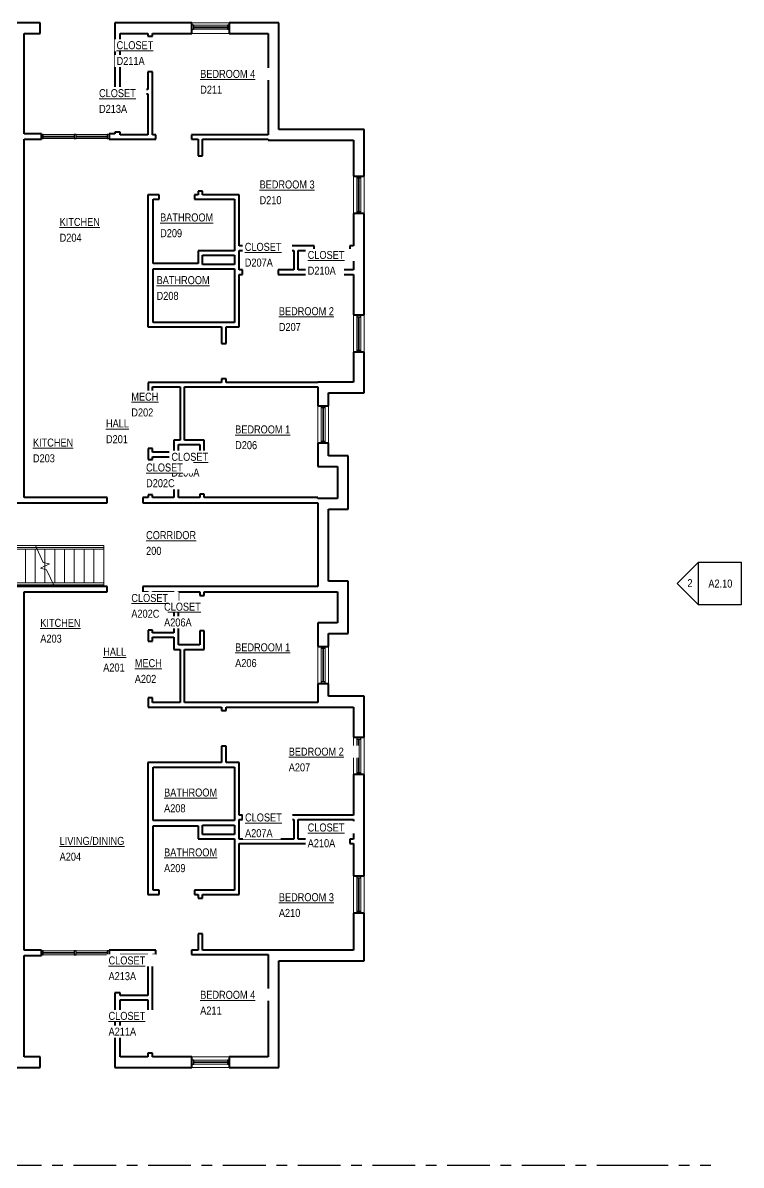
# Model space of a CAD drawing. Header units: inches. Extents: x -1455 to 118, y -1419 to 111.
# Drawn here: x -689 to 118, y -1174 to 111 of the extents above; entities that cross this region are included whole.
import ezdxf

# ---------------------------------------------------------------- set-up
doc = ezdxf.new("R2010")
doc.units = ezdxf.units.IN
doc.header["$MEASUREMENT"] = 0
doc.linetypes.add('Grid Line', pattern=[84, 48, -12, 12, -12])
for name, color, linetype, lineweight in [('A-AREA-IDEN', 2, 'Continuous', 9), ('A-FLOR-HRAL', 11, 'Continuous', 9), ('A-GLAZ-CURT', 52, 'Continuous', 9), ('A-GLAZ-CWMG', 51, 'Continuous', 9), ('A-WALL', 113, 'Continuous', 15), ('G-ANNO-SYMB', 111, 'Continuous', 9), ('I-WALL', 2, 'Continuous', 15), ('S-GRID', 1, 'Continuous', 9), ('S-STRS', 31, 'Continuous', 9), ('S-STRS-MBND', 31, 'Continuous', 9)]:
    doc.layers.add(name, color=color, linetype=linetype, lineweight=lineweight)
doc.styles.add('Arial Narrow', font='ARIALN.TTF', dxfattribs={"height": 9})

# ---------------------------------------------------------------- blocks, each defined once
blk = doc.blocks.new('System Panel - zGlazed-5155011-LEVEL 2')
at = {"layer": 'A-GLAZ-CURT', "lineweight": 15}
for p, q in [((17.5, 0.5), (-17.5, 0.5)), ((-17.5, 0.5), (-17.5, -0.5)), ((17.5, -0.5), (17.5, 0.5)), ((-17.5, -0.5), (17.5, -0.5))]:
    blk.add_line(p, q, dxfattribs=at)
blk = doc.blocks.new('Rectangular Mullion - 4 1_2_ x 2_ Rectangular_CE_-5154998-LEVEL 2')
at = {"layer": 'A-GLAZ-CWMG'}
for p, q in [((-631.1, -932.9), (-666.1, -932.9)), ((-631.1, -937.4), (-666.1, -937.4))]:
    blk.add_line(p, q, dxfattribs=at)
blk = doc.blocks.new('Rectangular Mullion - 4 1_2_ x 2_ Rectangular_CE_-5155012-LEVEL 2')
at = {"layer": 'A-GLAZ-CWMG', "lineweight": 25}
for p, q in [((-2, 2.25), (0, 2.25)), ((-2, -2.25), (-2, 2.25)), ((0, 2.25), (0, -2.25)), ((0, -2.25), (-2, -2.25))]:
    blk.add_line(p, q, dxfattribs=at)
blk = doc.blocks.new('Rectangular Mullion - 4 1_2_ x 2_ Rectangular_CE_-5155013-LEVEL 2')
at = {"layer": 'A-GLAZ-CWMG', "lineweight": 25}
for p, q in [((0, 2.25), (-2, 2.25)), ((-2, 2.25), (-2, -2.25)), ((0, -2.25), (0, 2.25)), ((-2, -2.25), (0, -2.25))]:
    blk.add_line(p, q, dxfattribs=at)
blk = doc.blocks.new('Rectangular Mullion - 4 1_2_ x 2_ Rectangular_CE_-5155010-LEVEL 2')
at = {"layer": 'A-GLAZ-CWMG', "lineweight": 25}
for p, q in [((-1, 2.25), (1, 2.25)), ((-1, -2.25), (-1, 2.25)), ((1, 2.25), (1, -2.25)), ((1, -2.25), (-1, -2.25))]:
    blk.add_line(p, q, dxfattribs=at)
blk = doc.blocks.new('System Panel - zGlazed-5155015-LEVEL 2')
at = {"layer": 'A-GLAZ-CURT', "lineweight": 15}
for p, q in [((17.5, 0.5), (-17.5, 0.5)), ((-17.5, 0.5), (-17.5, -0.5)), ((17.5, -0.5), (17.5, 0.5)), ((-17.5, -0.5), (17.5, -0.5))]:
    blk.add_line(p, q, dxfattribs=at)
blk = doc.blocks.new('Rectangular Mullion - 4 1_2_ x 2_ Rectangular_CE_-5155004-LEVEL 2')
at = {"layer": 'A-GLAZ-CWMG'}
for p, q in [((-754.6, -932.9), (-719.6, -932.9)), ((-754.6, -937.4), (-719.6, -937.4))]:
    blk.add_line(p, q, dxfattribs=at)
blk = doc.blocks.new('Rectangular Mullion - 4 1_2_ x 2_ Rectangular_CE_-5155016-LEVEL 2')
at = {"layer": 'A-GLAZ-CWMG', "lineweight": 25}
for p, q in [((-2, 2.25), (0, 2.25)), ((-2, -2.25), (-2, 2.25)), ((0, 2.25), (0, -2.25)), ((0, -2.25), (-2, -2.25))]:
    blk.add_line(p, q, dxfattribs=at)
blk = doc.blocks.new('Rectangular Mullion - 4 1_2_ x 2_ Rectangular_CE_-5155017-LEVEL 2')
at = {"layer": 'A-GLAZ-CWMG', "lineweight": 25}
for p, q in [((0, 2.25), (-2, 2.25)), ((-2, 2.25), (-2, -2.25)), ((0, -2.25), (0, 2.25)), ((-2, -2.25), (0, -2.25))]:
    blk.add_line(p, q, dxfattribs=at)
blk = doc.blocks.new('Rectangular Mullion - 4 1_2_ x 2_ Rectangular_CE_-5155014-LEVEL 2')
at = {"layer": 'A-GLAZ-CWMG', "lineweight": 25}
for p, q in [((-1, 2.25), (1, 2.25)), ((-1, -2.25), (-1, 2.25)), ((1, 2.25), (1, -2.25)), ((1, -2.25), (-1, -2.25))]:
    blk.add_line(p, q, dxfattribs=at)
blk = doc.blocks.new('Railing - Railing-5154644-LEVEL 2')
at = {"layer": 'A-FLOR-HRAL'}
for p, q in [((-774.1, -481.1), (-774.1, -479.1)), ((-673.9, -479.1), (-774.1, -479.1)), ((-673, -481.1), (-774.1, -481.1))]:
    blk.add_line(p, q, dxfattribs=at)
blk = doc.blocks.new('Railing - Railing-5154648-LEVEL 2')
at = {"layer": 'A-FLOR-HRAL'}
for p, q in [((-774.1, -521.1), (-774.1, -519.1)), ((-655.3, -519.1), (-774.1, -519.1)), ((-654.3, -521.1), (-774.1, -521.1))]:
    blk.add_line(p, q, dxfattribs=at)
blk = doc.blocks.new('Railing - Railing-5154659-LEVEL 2')
at = {"layer": 'A-FLOR-HRAL'}
for p, q in [((-673.9, -479.1), (-673, -481.1)), ((-598.1, -479.1), (-673.9, -479.1)), ((-598.1, -481.1), (-673, -481.1)), ((-598.1, -479.1), (-598.1, -481.1))]:
    blk.add_line(p, q, dxfattribs=at)
blk = doc.blocks.new('Railing - Railing-5154663-LEVEL 2')
at = {"layer": 'A-FLOR-HRAL'}
for p, q in [((-655.3, -519.1), (-654.3, -521.1)), ((-598.1, -519.1), (-655.3, -519.1)), ((-598.1, -521.1), (-654.3, -521.1)), ((-598.1, -519.1), (-598.1, -521.1))]:
    blk.add_line(p, q, dxfattribs=at)
blk = doc.blocks.new('System Panel - zGlazed-5155020-LEVEL 2')
at = {"layer": 'A-GLAZ-CURT', "lineweight": 15}
for p, q in [((19, 0.5), (-19, 0.5)), ((-19, 0.5), (-19, -0.5)), ((19, -0.5), (19, 0.5)), ((-19, -0.5), (19, -0.5))]:
    blk.add_line(p, q, dxfattribs=at)
blk = doc.blocks.new('Rectangular Mullion - 4 1_2_ x 2_ Rectangular_CE_-5155019-LEVEL 2')
at = {"layer": 'A-GLAZ-CWMG'}
for p, q in [((-458.9, -1055.9), (-496.9, -1055.9)), ((-458.9, -1060.4), (-496.9, -1060.4))]:
    blk.add_line(p, q, dxfattribs=at)
blk = doc.blocks.new('Rectangular Mullion - 4 1_2_ x 2_ Rectangular_CE_-5155021-LEVEL 2')
at = {"layer": 'A-GLAZ-CWMG', "lineweight": 25}
for p, q in [((-2, 2.25), (0, 2.25)), ((-2, -2.25), (-2, 2.25)), ((0, 2.25), (0, -2.25)), ((0, -2.25), (-2, -2.25))]:
    blk.add_line(p, q, dxfattribs=at)
blk = doc.blocks.new('Rectangular Mullion - 4 1_2_ x 2_ Rectangular_CE_-5155022-LEVEL 2')
at = {"layer": 'A-GLAZ-CWMG', "lineweight": 25}
for p, q in [((0, 2.25), (-2, 2.25)), ((-2, 2.25), (-2, -2.25)), ((0, -2.25), (0, 2.25)), ((-2, -2.25), (0, -2.25))]:
    blk.add_line(p, q, dxfattribs=at)
blk = doc.blocks.new('System Panel - zGlazed-5155025-LEVEL 2')
at = {"layer": 'A-GLAZ-CURT', "lineweight": 15}
for p, q in [((19, 0.5), (-19, 0.5)), ((-19, 0.5), (-19, -0.5)), ((19, -0.5), (19, 0.5)), ((-19, -0.5), (19, -0.5))]:
    blk.add_line(p, q, dxfattribs=at)
blk = doc.blocks.new('Rectangular Mullion - 4 1_2_ x 2_ Rectangular_CE_-5155024-LEVEL 2')
at = {"layer": 'A-GLAZ-CWMG'}
for p, q in [((-926.9, -1055.9), (-888.9, -1055.9)), ((-926.9, -1060.4), (-888.9, -1060.4))]:
    blk.add_line(p, q, dxfattribs=at)
blk = doc.blocks.new('Rectangular Mullion - 4 1_2_ x 2_ Rectangular_CE_-5155026-LEVEL 2')
at = {"layer": 'A-GLAZ-CWMG', "lineweight": 25}
for p, q in [((-2, 2.25), (0, 2.25)), ((-2, -2.25), (-2, 2.25)), ((0, 2.25), (0, -2.25)), ((0, -2.25), (-2, -2.25))]:
    blk.add_line(p, q, dxfattribs=at)
blk = doc.blocks.new('Rectangular Mullion - 4 1_2_ x 2_ Rectangular_CE_-5155027-LEVEL 2')
at = {"layer": 'A-GLAZ-CWMG', "lineweight": 25}
for p, q in [((0, 2.25), (-2, 2.25)), ((-2, 2.25), (-2, -2.25)), ((0, -2.25), (0, 2.25)), ((-2, -2.25), (0, -2.25))]:
    blk.add_line(p, q, dxfattribs=at)
blk = doc.blocks.new('Elevation - Detail Number_CE_-134675-LEVEL 2')
at = {"layer": 'G-ANNO-SYMB', "lineweight": 25}
for p, q in [((-0.25, -0.25), (-0.25, 0.25)), ((-0.25, 0.25), (0.25, 0.25)), ((0.25, 0.25), (0.25, -0.25)), ((0.25, -0.25), (-0.25, -0.25))]:
    blk.add_line(p, q, dxfattribs=at)
blk = doc.blocks.new('Elevation - Detail Number_CE_-46063-LEVEL 2')
at = {"layer": 'G-ANNO-SYMB', "lineweight": 25}
for p, q in [((0, 0.25), (-0.25, 0)), ((0.25, 0), (0, 0.25)), ((-0.25, 0), (0.25, 0))]:
    blk.add_line(p, q, dxfattribs=at)

msp = doc.modelspace()

# ---------------------------------------------------------------- linework, layer by layer
at = {"layer": 'A-WALL', "lineweight": 40}
for p, q in [((-669.4, 110.9), (-716.4, 110.9)), ((-669.4, 98.9), (-669.4, 110.9)), ((-498.9, 110.9), (-585.4, 110.9)), ((-585.4, 110.9), (-585.4, 27.9)), ((-498.9, 98.9), (-498.9, 110.9)), ((-401.4, 110.9), (-456.9, 110.9)), ((-456.9, 110.9), (-456.9, 98.9)), ((-401.4, -9.1), (-401.4, 110.9)), ((-687.6, 98.9), (-669.4, 98.9)), ((-687.6, -14.1), (-687.6, 98.9)), ((-579.4, 98.9), (-548.4, 98.9)), ((-579.4, 35.9), (-579.4, 98.9)), ((-543.4, 98.9), (-498.9, 98.9)), ((-456.9, 98.9), (-413.4, 98.9)), ((-413.4, 98.9), (-413.4, -15.1)), ((-585.4, 27.9), (-579.4, 27.9)), ((-579.4, 27.9), (-579.4, 30.9)), ((-585.4, -12.1), (-585.4, -14.1)), ((-579.4, -12.1), (-585.4, -12.1)), ((-579.4, -15.1), (-579.4, -12.1)), ((-305.4, -9.1), (-401.4, -9.1)), ((-305.4, -61.6), (-305.4, -9.1)), ((-668.1, -14.1), (-687.6, -14.1)), ((-687.6, -423.1), (-687.6, -20.1)), ((-687.6, -20.1), (-668.1, -20.1)), ((-668.1, -20.1), (-668.1, -14.1)), ((-585.4, -14.1), (-592.1, -14.1)), ((-592.1, -14.1), (-592.1, -20.1)), ((-592.1, -20.1), (-579.4, -20.1)), ((-413.4, -20.1), (-413.4, -21.1)), ((-413.4, -21.1), (-317.4, -21.1)), ((-317.4, -21.1), (-317.4, -61.6)), ((-317.4, -61.6), (-305.4, -61.6)), ((-548.6, -82.6), (-548.6, -226.1)), ((-542.6, -82.6), (-548.6, -82.6)), ((-542.6, -159.9), (-542.6, -87.6)), ((-317.4, -103.6), (-317.4, -140.1)), ((-305.4, -103.6), (-317.4, -103.6)), ((-305.4, -217.6), (-305.4, -103.6)), ((-317.4, -145.1), (-317.4, -167.1)), ((-491.9, -159.9), (-542.6, -159.9)), ((-542.6, -226.1), (-542.6, -165.9)), ((-542.6, -165.9), (-486.9, -165.9)), ((-486.9, -160.9), (-486.9, -159.9)), ((-317.4, -172.1), (-317.4, -217.6)), ((-317.4, -217.6), (-305.4, -217.6)), ((-317.4, -259.6), (-317.4, -293.1)), ((-305.4, -259.6), (-317.4, -259.6)), ((-305.4, -305.1), (-305.4, -259.6)), ((-317.4, -293.1), (-357.4, -293.1)), ((-357.4, -293.1), (-357.4, -293.6)), ((-357.4, -298.6), (-357.4, -319.9)), ((-345.4, -305.1), (-305.4, -305.1)), ((-345.4, -319.9), (-345.4, -305.1)), ((-357.4, -319.9), (-345.4, -319.9)), ((-357.4, -361.9), (-357.4, -388.1)), ((-345.4, -361.9), (-357.4, -361.9)), ((-345.4, -376.1), (-345.4, -361.9)), ((-323.4, -376.1), (-345.4, -376.1)), ((-323.4, -436.1), (-323.4, -376.1)), ((-357.4, -388.1), (-335.4, -388.1)), ((-335.4, -388.1), (-335.4, -424.1)), ((-594.1, -423.1), (-687.6, -423.1)), ((-594.1, -429.1), (-594.1, -423.1)), ((-548.1, -423.1), (-554.1, -423.1)), ((-554.1, -423.1), (-554.1, -429.1)), ((-519.1, -423.1), (-543.1, -423.1)), ((-490.1, -423.1), (-514.1, -423.1)), ((-357.4, -423.1), (-485.1, -423.1)), ((-357.4, -424.1), (-357.4, -423.1)), ((-863.4, -429.1), (-594.1, -429.1)), ((-554.1, -429.1), (-357.4, -429.1)), ((-335.4, -424.1), (-357.4, -424.1)), ((-357.4, -429.1), (-357.4, -523.1)), ((-345.4, -436.1), (-323.4, -436.1)), ((-345.4, -517.1), (-345.4, -436.1)), ((-594.1, -523.1), (-863.4, -523.1)), ((-594.1, -529.1), (-594.1, -523.1)), ((-357.4, -523.1), (-554.1, -523.1)), ((-554.1, -523.1), (-554.1, -529.1)), ((-323.4, -517.1), (-345.4, -517.1)), ((-323.4, -576.1), (-323.4, -517.1)), ((-687.6, -932.1), (-687.6, -529.1)), ((-687.6, -529.1), (-594.1, -529.1)), ((-554.1, -529.1), (-548.1, -529.1)), ((-543.1, -529.1), (-519.1, -529.1)), ((-514.1, -529.1), (-490.1, -529.1)), ((-485.1, -529.1), (-335.4, -529.1)), ((-335.4, -529.1), (-335.4, -564.1)), ((-335.4, -564.1), (-357.4, -564.1)), ((-357.4, -564.1), (-357.4, -590.4)), ((-345.4, -576.1), (-323.4, -576.1)), ((-345.4, -590.4), (-345.4, -576.1)), ((-357.4, -590.4), (-345.4, -590.4)), ((-357.4, -632.4), (-357.4, -653.6)), ((-345.4, -632.4), (-357.4, -632.4)), ((-345.4, -646.6), (-345.4, -632.4)), ((-305.4, -646.6), (-345.4, -646.6)), ((-305.4, -692.6), (-305.4, -646.6)), ((-357.4, -658.6), (-317.4, -658.6)), ((-317.4, -658.6), (-317.4, -692.6)), ((-317.4, -692.6), (-305.4, -692.6)), ((-548.6, -726.1), (-548.6, -869.6)), ((-542.6, -786.4), (-542.6, -726.1)), ((-317.4, -734.6), (-317.4, -780.1)), ((-305.4, -734.6), (-317.4, -734.6)), ((-305.4, -848.6), (-305.4, -734.6)), ((-486.9, -786.4), (-542.6, -786.4)), ((-542.6, -864.6), (-542.6, -792.4)), ((-542.6, -792.4), (-491.9, -792.4)), ((-486.9, -792.4), (-486.9, -791.4)), ((-317.4, -785.1), (-317.4, -807.1)), ((-317.4, -812.1), (-317.4, -848.6)), ((-317.4, -848.6), (-305.4, -848.6)), ((-548.6, -869.6), (-542.6, -869.6)), ((-317.4, -890.6), (-317.4, -932.1)), ((-305.4, -890.6), (-317.4, -890.6)), ((-305.4, -944.1), (-305.4, -890.6)), ((-668.1, -932.1), (-687.6, -932.1)), ((-668.1, -938.1), (-668.1, -932.1)), ((-579.4, -932.1), (-592.1, -932.1)), ((-592.1, -932.1), (-592.1, -938.1)), ((-579.4, -940.1), (-579.4, -937.1)), ((-317.4, -932.1), (-413.4, -932.1)), ((-413.4, -937.1), (-413.4, -1052.1)), ((-687.6, -1052.1), (-687.6, -938.1)), ((-687.6, -938.1), (-668.1, -938.1)), ((-592.1, -938.1), (-585.4, -938.1)), ((-585.4, -938.1), (-585.4, -940.1)), ((-585.4, -940.1), (-579.4, -940.1)), ((-401.4, -944.1), (-305.4, -944.1)), ((-401.4, -1064.1), (-401.4, -944.1)), ((-579.4, -980.1), (-585.4, -980.1)), ((-585.4, -980.1), (-585.4, -1064.1)), ((-579.4, -983.1), (-579.4, -980.1)), ((-579.4, -1052.1), (-579.4, -988.1)), ((-669.4, -1052.1), (-687.6, -1052.1)), ((-669.4, -1064.1), (-669.4, -1052.1)), ((-548.4, -1052.1), (-579.4, -1052.1)), ((-498.9, -1052.1), (-543.4, -1052.1)), ((-498.9, -1064.1), (-498.9, -1052.1)), ((-413.4, -1052.1), (-456.9, -1052.1)), ((-456.9, -1052.1), (-456.9, -1064.1)), ((-716.4, -1064.1), (-669.4, -1064.1)), ((-585.4, -1064.1), (-498.9, -1064.1)), ((-456.9, -1064.1), (-401.4, -1064.1))]:
    msp.add_line(p, q, dxfattribs=at)
at = {"layer": 'A-WALL'}
for p, q in [((-498.9, 110.9), (-456.9, 110.9)), ((-456.9, 98.9), (-498.9, 98.9)), ((-317.4, -103.6), (-317.4, -61.6)), ((-305.4, -61.6), (-305.4, -103.6)), ((-317.4, -259.6), (-317.4, -217.6)), ((-305.4, -217.6), (-305.4, -259.6)), ((-357.4, -361.9), (-357.4, -319.9)), ((-345.4, -319.9), (-345.4, -361.9)), ((-357.4, -632.4), (-357.4, -590.4)), ((-345.4, -590.4), (-345.4, -632.4)), ((-317.4, -734.6), (-317.4, -692.6)), ((-305.4, -692.6), (-305.4, -734.6)), ((-317.4, -890.6), (-317.4, -848.6)), ((-305.4, -848.6), (-305.4, -890.6)), ((-498.9, -1052.1), (-456.9, -1052.1)), ((-456.9, -1064.1), (-498.9, -1064.1))]:
    msp.add_line(p, q, dxfattribs=at)
at = {"layer": 'I-WALL', "lineweight": 40}
for p, q in [((-548.4, 98.9), (-548.4, 95.9)), ((-548.4, 95.9), (-543.4, 95.9)), ((-543.4, 95.9), (-543.4, 98.9)), ((-548.4, 55.9), (-548.4, 35.9)), ((-543.4, 55.9), (-548.4, 55.9)), ((-543.4, -15.1), (-543.4, 55.9)), ((-548.4, 35.9), (-579.4, 35.9)), ((-579.4, 30.9), (-548.4, 30.9)), ((-548.4, 30.9), (-548.4, -15.1)), ((-548.4, -15.1), (-579.4, -15.1)), ((-579.4, -20.1), (-539.4, -20.1)), ((-539.4, -15.1), (-543.4, -15.1)), ((-539.4, -20.1), (-539.4, -15.1)), ((-413.4, -15.1), (-499.4, -15.1)), ((-499.4, -15.1), (-499.4, -20.1)), ((-499.4, -20.1), (-491.9, -20.1)), ((-491.9, -20.1), (-491.9, -38.6)), ((-486.9, -20.1), (-413.4, -20.1)), ((-486.9, -38.6), (-486.9, -20.1)), ((-491.9, -38.6), (-486.9, -38.6)), ((-535.9, -82.6), (-542.6, -82.6)), ((-542.6, -87.6), (-535.9, -87.6)), ((-535.9, -87.6), (-535.9, -82.6)), ((-491.9, -82.6), (-495.9, -82.6)), ((-495.9, -82.6), (-495.9, -87.6)), ((-495.9, -87.6), (-450.9, -87.6)), ((-491.9, -78.6), (-491.9, -82.6)), ((-486.9, -78.6), (-491.9, -78.6)), ((-486.9, -82.6), (-486.9, -78.6)), ((-445.9, -82.6), (-486.9, -82.6)), ((-450.9, -87.6), (-450.9, -145.4)), ((-445.9, -140.1), (-445.9, -82.6)), ((-361.4, -140.1), (-445.9, -140.1)), ((-361.4, -145.1), (-361.4, -140.1)), ((-317.4, -140.1), (-321.4, -140.1)), ((-321.4, -140.1), (-321.4, -145.1)), ((-491.9, -145.4), (-491.9, -159.9)), ((-450.9, -145.4), (-491.9, -145.4)), ((-486.9, -159.9), (-486.9, -150.4)), ((-486.9, -150.4), (-450.9, -150.4)), ((-450.9, -150.4), (-450.9, -160.9)), ((-445.9, -167.1), (-445.9, -145.1)), ((-445.9, -145.1), (-384.4, -145.1)), ((-384.4, -145.1), (-384.4, -167.1)), ((-379.4, -145.1), (-361.4, -145.1)), ((-379.4, -167.1), (-379.4, -145.1)), ((-321.4, -145.1), (-317.4, -145.1)), ((-450.9, -160.9), (-486.9, -160.9)), ((-486.9, -165.9), (-450.9, -165.9)), ((-450.9, -165.9), (-450.9, -226.1)), ((-441.9, -167.1), (-445.9, -167.1)), ((-445.9, -231.1), (-445.9, -172.1)), ((-445.9, -172.1), (-441.9, -172.1)), ((-441.9, -172.1), (-441.9, -167.1)), ((-384.4, -167.1), (-401.9, -167.1)), ((-401.9, -167.1), (-401.9, -172.1)), ((-401.9, -172.1), (-317.4, -172.1)), ((-317.4, -167.1), (-379.4, -167.1)), ((-548.6, -226.1), (-548.6, -231.1)), ((-548.6, -231.1), (-465.6, -231.1)), ((-450.9, -226.1), (-542.6, -226.1)), ((-465.6, -231.1), (-465.6, -249.6)), ((-460.6, -231.1), (-445.9, -231.1)), ((-460.6, -249.6), (-460.6, -231.1)), ((-465.6, -249.6), (-460.6, -249.6)), ((-465.6, -293.6), (-548.1, -293.6)), ((-548.1, -293.6), (-548.1, -303.9)), ((-465.6, -289.6), (-465.6, -293.6)), ((-460.6, -289.6), (-465.6, -289.6)), ((-460.6, -293.6), (-460.6, -289.6)), ((-357.4, -293.6), (-460.6, -293.6)), ((-548.1, -303.9), (-543.1, -303.9)), ((-543.1, -298.6), (-512.1, -298.6)), ((-543.1, -303.9), (-543.1, -298.6)), ((-512.1, -298.6), (-512.1, -358.5)), ((-507.1, -298.6), (-357.4, -298.6)), ((-507.1, -358.5), (-507.1, -298.6)), ((-519.1, -358.5), (-519.1, -372.1)), ((-512.1, -358.5), (-519.1, -358.5)), ((-485.1, -358.5), (-507.1, -358.5)), ((-485.1, -379.1), (-485.1, -358.5)), ((-548.1, -367.9), (-548.1, -380.1)), ((-543.1, -367.9), (-548.1, -367.9)), ((-543.1, -372.1), (-543.1, -367.9)), ((-519.1, -372.1), (-543.1, -372.1)), ((-514.1, -423.1), (-514.1, -363.5)), ((-514.1, -363.5), (-490.1, -363.5)), ((-490.1, -363.5), (-490.1, -379.1)), ((-548.1, -380.1), (-543.1, -380.1)), ((-543.1, -380.1), (-543.1, -377.1)), ((-543.1, -377.1), (-519.1, -377.1)), ((-519.1, -377.1), (-519.1, -423.1)), ((-490.1, -379.1), (-485.1, -379.1)), ((-548.1, -420.1), (-548.1, -423.1)), ((-543.1, -420.1), (-548.1, -420.1)), ((-543.1, -423.1), (-543.1, -420.1)), ((-490.1, -419.1), (-490.1, -423.1)), ((-485.1, -419.1), (-490.1, -419.1)), ((-485.1, -423.1), (-485.1, -419.1)), ((-548.1, -529.1), (-548.1, -532.1)), ((-548.1, -532.1), (-543.1, -532.1)), ((-543.1, -532.1), (-543.1, -529.1)), ((-519.1, -529.1), (-519.1, -575.1)), ((-514.1, -588.8), (-514.1, -529.1)), ((-490.1, -529.1), (-490.1, -533.1)), ((-490.1, -533.1), (-485.1, -533.1)), ((-485.1, -533.1), (-485.1, -529.1)), ((-543.1, -572.1), (-548.1, -572.1)), ((-548.1, -572.1), (-548.1, -584.4)), ((-543.1, -575.1), (-543.1, -572.1)), ((-519.1, -575.1), (-543.1, -575.1)), ((-485.1, -573.1), (-490.1, -573.1)), ((-490.1, -573.1), (-490.1, -588.8)), ((-485.1, -593.8), (-485.1, -573.1)), ((-548.1, -584.4), (-543.1, -584.4)), ((-543.1, -584.4), (-543.1, -580.1)), ((-543.1, -580.1), (-519.1, -580.1)), ((-519.1, -580.1), (-519.1, -593.8)), ((-490.1, -588.8), (-514.1, -588.8)), ((-519.1, -593.8), (-512.1, -593.8)), ((-512.1, -593.8), (-512.1, -653.6)), ((-507.1, -593.8), (-485.1, -593.8)), ((-507.1, -653.6), (-507.1, -593.8)), ((-543.1, -648.4), (-548.1, -648.4)), ((-548.1, -648.4), (-548.1, -658.6)), ((-543.1, -653.6), (-543.1, -648.4)), ((-512.1, -653.6), (-543.1, -653.6)), ((-357.4, -653.6), (-507.1, -653.6)), ((-548.1, -658.6), (-465.6, -658.6)), ((-465.6, -658.6), (-465.6, -662.6)), ((-465.6, -662.6), (-460.6, -662.6)), ((-460.6, -662.6), (-460.6, -658.6)), ((-460.6, -658.6), (-357.4, -658.6)), ((-460.6, -702.6), (-465.6, -702.6)), ((-465.6, -702.6), (-465.6, -721.1)), ((-460.6, -721.1), (-460.6, -702.6)), ((-465.6, -721.1), (-548.6, -721.1)), ((-548.6, -721.1), (-548.6, -726.1)), ((-542.6, -726.1), (-450.9, -726.1)), ((-445.9, -721.1), (-460.6, -721.1)), ((-450.9, -726.1), (-450.9, -786.4)), ((-445.9, -780.1), (-445.9, -721.1)), ((-441.9, -780.1), (-445.9, -780.1)), ((-441.9, -785.1), (-441.9, -780.1)), ((-317.4, -780.1), (-401.9, -780.1)), ((-401.9, -780.1), (-401.9, -785.1)), ((-491.9, -792.4), (-491.9, -806.9)), ((-450.9, -786.4), (-486.9, -786.4)), ((-486.9, -791.4), (-450.9, -791.4)), ((-486.9, -801.9), (-486.9, -792.4)), ((-450.9, -791.4), (-450.9, -801.9)), ((-445.9, -807.1), (-445.9, -785.1)), ((-445.9, -785.1), (-441.9, -785.1)), ((-401.9, -785.1), (-384.4, -785.1)), ((-384.4, -785.1), (-384.4, -807.1)), ((-379.4, -785.1), (-317.4, -785.1)), ((-379.4, -807.1), (-379.4, -785.1)), ((-491.9, -806.9), (-450.9, -806.9)), ((-450.9, -801.9), (-486.9, -801.9)), ((-450.9, -806.9), (-450.9, -864.6)), ((-384.4, -807.1), (-445.9, -807.1)), ((-361.4, -807.1), (-379.4, -807.1)), ((-361.4, -812.1), (-361.4, -807.1)), ((-317.4, -807.1), (-321.4, -807.1)), ((-321.4, -807.1), (-321.4, -812.1)), ((-445.9, -869.6), (-445.9, -812.1)), ((-445.9, -812.1), (-361.4, -812.1)), ((-321.4, -812.1), (-317.4, -812.1)), ((-535.9, -864.6), (-542.6, -864.6)), ((-542.6, -869.6), (-535.9, -869.6)), ((-535.9, -869.6), (-535.9, -864.6)), ((-450.9, -864.6), (-495.9, -864.6)), ((-495.9, -864.6), (-495.9, -869.6)), ((-495.9, -869.6), (-491.9, -869.6)), ((-491.9, -869.6), (-491.9, -873.6)), ((-486.9, -869.6), (-445.9, -869.6)), ((-486.9, -873.6), (-486.9, -869.6)), ((-491.9, -873.6), (-486.9, -873.6)), ((-486.9, -913.6), (-491.9, -913.6)), ((-491.9, -913.6), (-491.9, -932.1)), ((-486.9, -932.1), (-486.9, -913.6)), ((-539.4, -932.1), (-579.4, -932.1)), ((-579.4, -937.1), (-548.4, -937.1)), ((-548.4, -937.1), (-548.4, -983.1)), ((-543.4, -1008.1), (-543.4, -937.1)), ((-543.4, -937.1), (-539.4, -937.1)), ((-539.4, -937.1), (-539.4, -932.1)), ((-491.9, -932.1), (-499.4, -932.1)), ((-499.4, -932.1), (-499.4, -937.1)), ((-499.4, -937.1), (-413.4, -937.1)), ((-413.4, -932.1), (-486.9, -932.1)), ((-548.4, -983.1), (-579.4, -983.1)), ((-579.4, -988.1), (-548.4, -988.1)), ((-548.4, -988.1), (-548.4, -1008.1)), ((-548.4, -1008.1), (-543.4, -1008.1)), ((-543.4, -1048.1), (-548.4, -1048.1)), ((-548.4, -1048.1), (-548.4, -1052.1)), ((-543.4, -1052.1), (-543.4, -1048.1))]:
    msp.add_line(p, q, dxfattribs=at)
at = {"layer": 'S-GRID', "linetype": 'Grid Line', "lineweight": 25}
for p, q in [((-1220, -1173.9), (-11.6, -1173.9)), ((-11.6, -1173.9), (84.4, -1173.9))]:
    msp.add_line(p, q, dxfattribs=at)
at = {"layer": 'S-STRS'}
for p, q in [((-674.8, -477.1), (-774.1, -477.1)), ((-686.1, -519.1), (-686.1, -481.1)), ((-675.1, -519.1), (-675.1, -481.1)), ((-598.1, -477.1), (-674.8, -477.1)), ((-664.1, -496.5), (-664.1, -481.1)), ((-653.1, -519.1), (-653.1, -481.1)), ((-642.1, -519.1), (-642.1, -481.1)), ((-631.1, -519.1), (-631.1, -481.1)), ((-620.1, -519.1), (-620.1, -481.1)), ((-609.1, -519.1), (-609.1, -481.1)), ((-598.1, -479.1), (-598.1, -477.1)), ((-598.1, -519.1), (-598.1, -481.1)), ((-664.1, -500.1), (-664.1, -496.5)), ((-664.1, -503.7), (-664.1, -500.1)), ((-664.1, -519.1), (-664.1, -503.7)), ((-653.4, -523.1), (-774.1, -523.1)), ((-598.1, -523.1), (-653.4, -523.1)), ((-598.1, -523.1), (-598.1, -521.1))]:
    msp.add_line(p, q, dxfattribs=at)
at = {"layer": 'S-STRS-MBND'}
for p, q in [((-674.8, -477.1), (-666, -496)), ((-659, -497.7), (-669.2, -502.5)), ((-666, -496), (-659, -497.7)), ((-669.2, -502.5), (-662.2, -504.2)), ((-662.2, -504.2), (-653.4, -523.1))]:
    msp.add_line(p, q, dxfattribs=at)

# ---------------------------------------------------------------- block references
at = {"layer": 'A-FLOR-HRAL'}
for name in ['Railing - Railing-5154644-LEVEL 2', 'Railing - Railing-5154659-LEVEL 2', 'Railing - Railing-5154648-LEVEL 2', 'Railing - Railing-5154663-LEVEL 2']:
    msp.add_blockref(name, (0, 0), dxfattribs=at)
at = {"layer": 'A-GLAZ-CURT'}
for name, p in [('System Panel - zGlazed-5155025-LEVEL 2', (-477.9, 105.9)), ('System Panel - zGlazed-5155015-LEVEL 2', (-648.6, -17.1)), ('System Panel - zGlazed-5155015-LEVEL 2', (-611.6, -17.1)), ('System Panel - zGlazed-5155011-LEVEL 2', (-648.6, -935.1)), ('System Panel - zGlazed-5155011-LEVEL 2', (-611.6, -935.1)), ('System Panel - zGlazed-5155020-LEVEL 2', (-477.9, -1058.1))]:
    msp.add_blockref(name, p, dxfattribs=at)
for name, p, rotation in [('System Panel - zGlazed-5155025-LEVEL 2', (-311.4, -82.6), 270.0000000000001), ('System Panel - zGlazed-5155025-LEVEL 2', (-311.4, -238.6), 270.0000000000001), ('System Panel - zGlazed-5155025-LEVEL 2', (-351.4, -340.9), 270.0000000000001), ('System Panel - zGlazed-5155020-LEVEL 2', (-351.4, -611.4), 89.99999999999974), ('System Panel - zGlazed-5155020-LEVEL 2', (-311.4, -713.6), 89.99999999999974), ('System Panel - zGlazed-5155020-LEVEL 2', (-311.4, -869.6), 89.99999999999974)]:
    msp.add_blockref(name, p, dxfattribs=dict(at, rotation=rotation))
at = {"layer": 'A-GLAZ-CWMG'}
for name, p, rotation in [('Rectangular Mullion - 4 1_2_ x 2_ Rectangular_CE_-5155027-LEVEL 2', (-498.9, 105.9), 180), ('Rectangular Mullion - 4 1_2_ x 2_ Rectangular_CE_-5155024-LEVEL 2', (-1385.7, -952.3), 180), ('Rectangular Mullion - 4 1_2_ x 2_ Rectangular_CE_-5155017-LEVEL 2', (-668.1, -17.1), 180), ('Rectangular Mullion - 4 1_2_ x 2_ Rectangular_CE_-5155004-LEVEL 2', (-1385.7, -952.3), 180), ('Rectangular Mullion - 4 1_2_ x 2_ Rectangular_CE_-5155004-LEVEL 2', (-1348.7, -952.3), 180), ('Rectangular Mullion - 4 1_2_ x 2_ Rectangular_CE_-5155027-LEVEL 2', (-311.4, -61.6), 90.00000000000006), ('Rectangular Mullion - 4 1_2_ x 2_ Rectangular_CE_-5155024-LEVEL 2', (-1369.5, 825.2), 90.0000000000003), ('Rectangular Mullion - 4 1_2_ x 2_ Rectangular_CE_-5155027-LEVEL 2', (-311.4, -217.6), 90.00000000000006), ('Rectangular Mullion - 4 1_2_ x 2_ Rectangular_CE_-5155024-LEVEL 2', (-1369.5, 669.2), 90.0000000000003), ('Rectangular Mullion - 4 1_2_ x 2_ Rectangular_CE_-5155027-LEVEL 2', (-351.4, -319.9), 90.00000000000006), ('Rectangular Mullion - 4 1_2_ x 2_ Rectangular_CE_-5155024-LEVEL 2', (-1409.5, 567), 90.0000000000003), ('Rectangular Mullion - 4 1_2_ x 2_ Rectangular_CE_-5155019-LEVEL 2', (-1409.5, -133.5), 89.99999999999969), ('Rectangular Mullion - 4 1_2_ x 2_ Rectangular_CE_-5155022-LEVEL 2', (-351.4, -632.4), 269.9999999999998), ('Rectangular Mullion - 4 1_2_ x 2_ Rectangular_CE_-5155019-LEVEL 2', (-1369.5, -235.8), 89.99999999999969), ('Rectangular Mullion - 4 1_2_ x 2_ Rectangular_CE_-5155022-LEVEL 2', (-311.4, -734.6), 269.9999999999998), ('Rectangular Mullion - 4 1_2_ x 2_ Rectangular_CE_-5155019-LEVEL 2', (-1369.5, -391.8), 89.99999999999969), ('Rectangular Mullion - 4 1_2_ x 2_ Rectangular_CE_-5155022-LEVEL 2', (-311.4, -890.6), 269.9999999999998), ('Rectangular Mullion - 4 1_2_ x 2_ Rectangular_CE_-5155013-LEVEL 2', (-668.1, -935.1), 180), ('Rectangular Mullion - 4 1_2_ x 2_ Rectangular_CE_-5155022-LEVEL 2', (-498.9, -1058.1), 180)]:
    msp.add_blockref(name, p, dxfattribs=dict(at, rotation=rotation))
at = {"layer": 'A-GLAZ-CWMG', "extrusion": (0, 0, -1)}
for name, p, rotation in [('Rectangular Mullion - 4 1_2_ x 2_ Rectangular_CE_-5155026-LEVEL 2', (456.9, 105.9), 180), ('Rectangular Mullion - 4 1_2_ x 2_ Rectangular_CE_-5155014-LEVEL 2', (630.1, -17.1), 180), ('Rectangular Mullion - 4 1_2_ x 2_ Rectangular_CE_-5155016-LEVEL 2', (592.1, -17.1), 180), ('Rectangular Mullion - 4 1_2_ x 2_ Rectangular_CE_-5155026-LEVEL 2', (311.4, -103.6), 269.9999999999999), ('Rectangular Mullion - 4 1_2_ x 2_ Rectangular_CE_-5155026-LEVEL 2', (311.4, -259.6), 269.9999999999999), ('Rectangular Mullion - 4 1_2_ x 2_ Rectangular_CE_-5155026-LEVEL 2', (351.4, -361.9), 269.9999999999999), ('Rectangular Mullion - 4 1_2_ x 2_ Rectangular_CE_-5155021-LEVEL 2', (351.4, -590.4), 90.00000000000026), ('Rectangular Mullion - 4 1_2_ x 2_ Rectangular_CE_-5155021-LEVEL 2', (311.4, -692.6), 90.00000000000026), ('Rectangular Mullion - 4 1_2_ x 2_ Rectangular_CE_-5155021-LEVEL 2', (311.4, -848.6), 90.00000000000026), ('Rectangular Mullion - 4 1_2_ x 2_ Rectangular_CE_-5155010-LEVEL 2', (630.1, -935.1), 180), ('Rectangular Mullion - 4 1_2_ x 2_ Rectangular_CE_-5155012-LEVEL 2', (592.1, -935.1), 180), ('Rectangular Mullion - 4 1_2_ x 2_ Rectangular_CE_-5155021-LEVEL 2', (456.9, -1058.1), 180)]:
    msp.add_blockref(name, p, dxfattribs=dict(at, rotation=rotation))
at = {"layer": 'A-GLAZ-CWMG'}
for name, p in [('Rectangular Mullion - 4 1_2_ x 2_ Rectangular_CE_-5154998-LEVEL 2', (0, 0)), ('Rectangular Mullion - 4 1_2_ x 2_ Rectangular_CE_-5154998-LEVEL 2', (37, 0)), ('Rectangular Mullion - 4 1_2_ x 2_ Rectangular_CE_-5155019-LEVEL 2', (0, 0))]:
    msp.add_blockref(name, p, dxfattribs=at)
at = {"layer": 'G-ANNO-SYMB', "lineweight": 25, "xscale": 95.99999999999994, "yscale": 95.99999999999994, "zscale": 95.99999999999994, "rotation": 89.99999999999969}
for name, p in [('Elevation - Detail Number_CE_-46063-LEVEL 2', (70.3, -519.7)), ('Elevation - Detail Number_CE_-134675-LEVEL 2', (94.3, -519.7))]:
    msp.add_blockref(name, p, dxfattribs=at)

# ---------------------------------------------------------------- texts
at = {"layer": 'A-AREA-IDEN', "char_height": 9, "attachment_point": 1, "style": 'Arial Narrow', "bg_fill": 3, "box_fill_scale": 1.25, "bg_fill_color": 9, "bg_fill_true_color": 13158600, "bg_fill_transparency": 0}
for s, insert, width in [('\\LBEDROOM 3', (-422.9, -66.4), 76.356), ('\\LKITCHEN', (-647.6, -108.6), 55.752), ('\\LBEDROOM 1', (-450.3, -341.9), 76.356), ('\\LKITCHEN', (-677.6, -356.7), 55.752), ('\\LCORRIDOR', (-550.4, -460.8), 69.084), ('\\LKITCHEN', (-669.3, -559.5), 55.752), ('\\LBEDROOM 1', (-450.3, -587), 76.356), ('\\LMECH', (-563.1, -604.8), 37.269), ('\\LLIVING/DINING', (-647.6, -804.7), 89.991)]:
    msp.add_mtext(s, dxfattribs=dict(at, insert=insert, width=width))

# ---------------------------------------------------------------- next in the draw order: texts
for s, insert, width in [('\\LCLOSET', (-583.6, 90.2), 50.904), ('\\LBEDROOM 4', (-489.6, 57.9), 76.356), ('\\LCLOSET', (-603.3, 36.3), 50.904), ('D210', (-422.9, -84.1), 29.997), ('\\LBATHROOM', (-534.6, -103.5), 73.629), ('D204', (-647.6, -126.3), 29.997), ('\\LCLOSET', (-439.5, -136.6), 50.904), ('\\LCLOSET', (-368.8, -145.7), 50.904), ('\\LBATHROOM', (-538.6, -174), 73.629), ('\\LBEDROOM 2', (-401.2, -209), 76.356), ('\\LMECH', (-567, -305.1), 37.269), ('D206', (-450.3, -359.6), 29.997), ('D203', (-677.6, -374.4), 29.997), ('\\LCLOSET', (-522, -372.7), 50.904), ('200', (-550.4, -478.5), 20.907), ('\\LCLOSET', (-530.2, -541.3), 50.904), ('A203', (-669.3, -577.2), 29.391), ('\\LHALL', (-598.6, -592), 31.512), ('A206', (-450.3, -604.7), 29.391), ('A202', (-563.1, -622.5), 29.391), ('\\LBEDROOM 2', (-390.1, -704.3), 76.356), ('\\LBATHROOM', (-530.2, -750.3), 73.629), ('\\LCLOSET', (-439.2, -778.3), 50.904), ('\\LCLOSET', (-368.8, -789.6), 50.904), ('A204', (-647.6, -822.4), 29.391), ('\\LBATHROOM', (-530.2, -817.6), 73.629), ('\\LBEDROOM 3', (-401.2, -868), 76.356), ('\\LCLOSET', (-592.6, -939.1), 50.904), ('\\LBEDROOM 4', (-489.6, -977.8), 76.356), ('\\LCLOSET', (-592.6, -1001.5), 50.904)]:
    msp.add_mtext(s, dxfattribs=dict(at, insert=insert, width=width))
at = {"layer": 'G-ANNO-SYMB', "char_height": 9, "attachment_point": 1, "style": 'Arial Narrow', "bg_fill": 3, "box_fill_scale": 1.25, "bg_fill_color": 9, "bg_fill_true_color": 13158600, "bg_fill_transparency": 0}
for s, insert, width in [('2', (57.9, -514.8), 6.969), ('A2.10', (81.5, -515.3), 33.027)]:
    msp.add_mtext(s, dxfattribs=dict(at, insert=insert, width=width))

# ---------------------------------------------------------------- next in the draw order: texts
at = {"layer": 'A-AREA-IDEN', "char_height": 9, "attachment_point": 1, "style": 'Arial Narrow', "bg_fill": 3, "box_fill_scale": 1.25, "bg_fill_color": 9, "bg_fill_true_color": 13158600, "bg_fill_transparency": 0}
for s, insert, width in [('D211A', (-583.6, 72.5), 38.481), ('D211', (-489.6, 40.2), 29.997), ('D213A', (-603.3, 18.6), 38.481), ('D209', (-534.6, -121.2), 29.997), ('D207A', (-439.5, -154.3), 38.481), ('D210A', (-368.8, -163.4), 38.481), ('D208', (-538.6, -191.7), 29.997), ('D207', (-401.2, -226.7), 29.997), ('D202', (-567, -322.8), 29.997), ('D206A', (-522, -390.4), 38.481), ('\\LCLOSET', (-567, -531.5), 50.904), ('A206A', (-530.2, -559), 37.875), ('A201', (-598.6, -609.7), 29.391), ('A207', (-390.1, -722), 29.391), ('A208', (-530.2, -768), 29.391), ('A207A', (-439.2, -796), 37.875), ('A210A', (-368.8, -807.3), 37.875), ('A209', (-530.2, -835.3), 29.391), ('A210', (-401.2, -885.7), 29.391), ('A213A', (-592.6, -956.8), 37.875), ('A211', (-489.6, -995.5), 29.391), ('A211A', (-592.6, -1019.2), 37.875)]:
    msp.add_mtext(s, dxfattribs=dict(at, insert=insert, width=width))

# ---------------------------------------------------------------- next in the draw order: texts
for s, insert, width in [('\\LHALL', (-595.5, -335.2), 31.512), ('\\LCLOSET', (-550.4, -384.7), 50.904), ('A202C', (-567, -549.2), 38.481)]:
    msp.add_mtext(s, dxfattribs=dict(at, insert=insert, width=width))

# ---------------------------------------------------------------- next in the draw order: texts
for s, insert, width in [('D201', (-595.5, -352.9), 29.997), ('D202C', (-550.4, -402.4), 39.087)]:
    msp.add_mtext(s, dxfattribs=dict(at, insert=insert, width=width))

doc.saveas('drawing.dxf')
